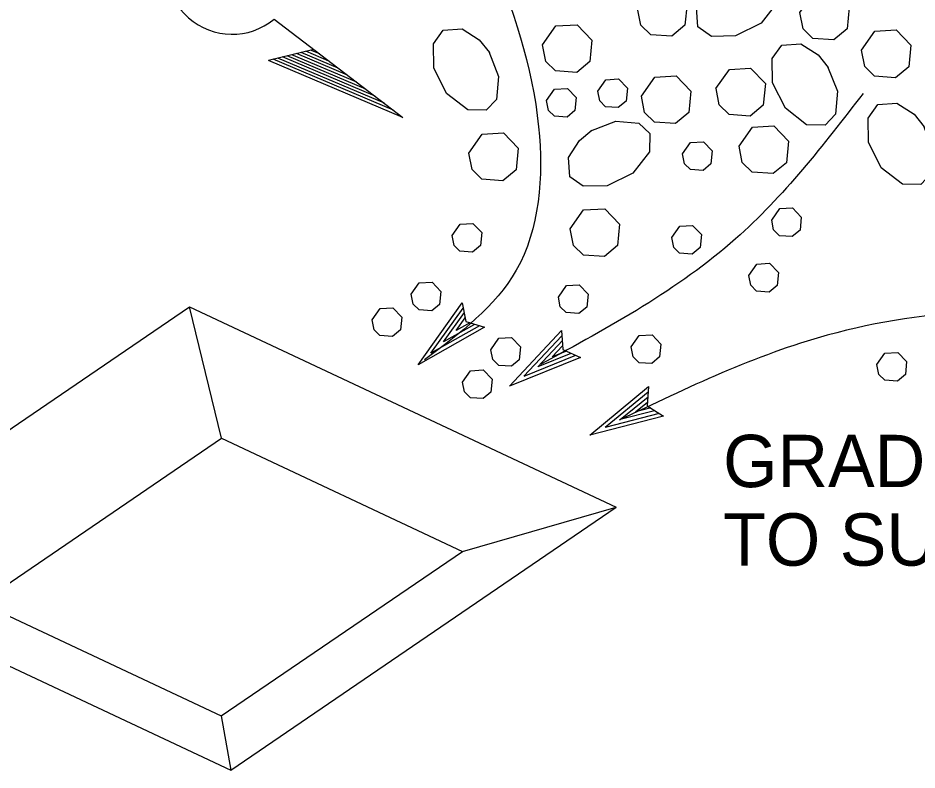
# Model space of a CAD drawing. Extents: x -894 to 866, y -476 to 714.
# Drawn here: x -18.8 to 101.4, y -56.1 to 44.5 of the extents above; entities that cross this region are included whole.
import ezdxf

# ---------------------------------------------------------------- set-up
doc = ezdxf.new("R2010")
doc.units = 0
for name, color, linetype in [('22 Misc Cnst Det', 7, 'Continuous'), ('56 Stage 3 Anno', 7, 'Continuous'), ('57 Undefined', 7, 'Continuous'), ('60 Nongeo Data', 7, 'Continuous')]:
    doc.layers.add(name, color=color, linetype=linetype)

msp = doc.modelspace()

# ---------------------------------------------------------------- linework, layer by layer
at = {"layer": '22 Misc Cnst Det'}
for p, q in [((15.43, 44.29), (32.64, 31.17)), ((20.72, 40.26), (14.69, 38.79)), ((25.23, 36.82), (18.44, 39.7)), ((23.99, 37.76), (19.06, 39.85)), ((22.76, 38.7), (19.69, 40.01)), ((21.52, 39.65), (20.31, 40.16)), ((32.64, 31.17), (14.69, 38.79)), ((31.41, 32.11), (15.32, 38.94)), ((30.17, 33.05), (15.94, 39.09)), ((28.94, 33.99), (16.56, 39.25)), ((27.7, 34.93), (17.19, 39.4)), ((26.47, 35.88), (17.81, 39.55))]:
    msp.add_line(p, q, dxfattribs=at)
at = {"layer": '56 Stage 3 Anno'}
msp.add_arc((9.81, 51.11), 8.83, 67.1261, 309.4327, dxfattribs=at)
at = {"layer": '60 Nongeo Data'}
for p, q in [((34.7, -1.93), (40.6, 6.38)), ((40.6, 6.38), (40.6, 6.38)), ((40.6, 6.38), (41.09, 3.85)), ((-47.44, -29.33), (4.13, 5.83)), ((4.13, 5.83), (61.19, -20.97)), ((8.4, -11.75), (4.13, 5.83)), ((36.4, -0.38), (40.71, 5.67)), ((38.1, 1.14), (40.88, 5.05)), ((39.8, 2.67), (40.99, 4.35)), ((41.62, 3.7), (39.8, 2.67)), ((41.09, 3.85), (43.57, 3.09)), ((43.57, 3.09), (34.7, -1.93)), ((42.91, 3.29), (36.39, -0.39)), ((42.22, 3.47), (38.1, 1.14)), ((43.57, 3.09), (43.57, 3.09)), ((46.93, -4.77), (53.88, 2.68)), ((53.88, 2.68), (53.88, 2.68)), ((53.88, 2.68), (54.04, 0.11)), ((48.83, -3.46), (53.9, 1.97)), ((50.71, -2.18), (53.98, 1.33)), ((52.6, -0.88), (54, 0.62)), ((54.04, 0.11), (56.39, -0.97)), ((56.39, -0.97), (46.93, -4.77)), ((55.76, -0.69), (48.82, -3.47)), ((55.1, -0.42), (50.71, -2.18)), ((54.54, -0.11), (52.6, -0.88)), ((56.39, -0.97), (56.39, -0.97)), ((34.7, -1.93), (34.7, -1.93)), ((46.93, -4.77), (46.93, -4.77)), ((57.65, -11.33), (65.51, -4.84)), ((59.7, -10.27), (65.44, -5.55)), ((65.51, -4.84), (65.33, -7.41)), ((65.51, -4.84), (65.51, -4.84)), ((61.73, -9.25), (65.44, -6.2)), ((63.78, -8.21), (65.36, -6.91)), ((66.32, -8.07), (61.73, -9.25)), ((65.8, -7.69), (63.78, -8.21)), ((65.33, -7.41), (67.52, -8.79)), ((67.52, -8.79), (57.65, -11.33)), ((66.94, -8.43), (59.69, -10.29)), ((67.52, -8.79), (67.52, -8.79)), ((-23.88, -33.75), (8.4, -11.75)), ((8.4, -11.75), (40.64, -26.89)), ((57.65, -11.33), (57.65, -11.33)), ((9.62, -56.12), (61.19, -20.97)), ((40.64, -26.89), (61.19, -20.97)), ((8.36, -48.89), (40.64, -26.89)), ((-47.44, -29.33), (9.62, -56.12)), ((-23.88, -33.75), (8.36, -48.89)), ((8.36, -48.89), (9.62, -56.12))]:
    msp.add_line(p, q, dxfattribs=at)
for points in [[(74.96, 49.4), (78.29, 50.72), (81.36, 50.46), (82.82, 49.07), (82.77, 46.59), (80.56, 43.76), (77.14, 42.05), (73.92, 42), (72.11, 43.28), (71.94, 45.85), (73.41, 48.14), (75.1, 49.49)], [(64.05, 45.71), (65.83, 48.25), (68.68, 48.41), (70.66, 46.36), (70.37, 43.48), (68.61, 42.02), (65.8, 42.22), (64.48, 43.51), (64.05, 45.71)], [(85.74, 45.21), (87.53, 47.75), (90.37, 47.91), (92.35, 45.86), (92.07, 42.99), (90.31, 41.52), (87.5, 41.73), (86.17, 43.01), (85.74, 45.21)], [(51.33, 40.86), (53.11, 43.4), (55.96, 43.56), (57.94, 41.51), (57.65, 38.63), (55.9, 37.17), (53.08, 37.38), (51.76, 38.66), (51.33, 40.86)], [(44.13, 39.97), (45.46, 36.64), (45.19, 33.57), (43.81, 32.12), (41.32, 32.16), (38.49, 34.37), (36.79, 37.79), (36.73, 41.01), (38.02, 42.82), (40.58, 42.99), (42.87, 41.52), (44.22, 39.84)], [(94, 40.16), (95.78, 42.7), (98.63, 42.86), (100.61, 40.81), (100.32, 37.94), (98.56, 36.47), (95.75, 36.68), (94.43, 37.96), (94, 40.16)], [(89.45, 37.99), (90.78, 34.65), (90.51, 31.59), (89.13, 30.13), (86.64, 30.18), (83.82, 32.39), (82.11, 35.8), (82.05, 39.02), (83.34, 40.84), (85.9, 41.01), (88.2, 39.54), (89.54, 37.85)], [(74.53, 35.03), (76.32, 37.57), (79.16, 37.73), (81.14, 35.68), (80.86, 32.8), (79.1, 31.34), (76.29, 31.54), (74.96, 32.83), (74.54, 35.03)], [(58.72, 34.68), (59.79, 36.2), (61.5, 36.3), (62.69, 35.07), (62.51, 33.34), (61.46, 32.47), (59.77, 32.59), (58.98, 33.36), (58.72, 34.68)], [(64.56, 34.02), (66.35, 36.56), (69.2, 36.72), (71.17, 34.67), (70.89, 31.8), (69.13, 30.33), (66.32, 30.54), (64.99, 31.82), (64.57, 34.02)], [(51.88, 33.43), (52.95, 34.95), (54.66, 35.05), (55.84, 33.81), (55.67, 32.09), (54.62, 31.21), (52.93, 31.33), (52.14, 32.1), (51.88, 33.43)], [(102.27, 30.04), (103.6, 26.7), (103.33, 23.64), (101.95, 22.18), (99.46, 22.23), (96.64, 24.44), (94.93, 27.86), (94.87, 31.08), (96.16, 32.89), (98.72, 33.06), (101.02, 31.59), (102.36, 29.9)], [(57.81, 29.35), (61.14, 30.67), (64.21, 30.41), (65.66, 29.02), (65.62, 26.54), (63.41, 23.71), (59.99, 22), (56.77, 21.95), (54.96, 23.23), (54.79, 25.8), (56.26, 28.09), (57.94, 29.44)], [(41.48, 26.38), (43.26, 28.92), (46.11, 29.08), (48.09, 27.03), (47.8, 24.16), (46.04, 22.69), (43.23, 22.9), (41.91, 24.18), (41.48, 26.38)], [(77.62, 27.33), (79.4, 29.87), (82.25, 30.03), (84.23, 27.98), (83.94, 25.1), (82.18, 23.64), (79.37, 23.84), (78.05, 25.13), (77.62, 27.33)], [(70.06, 26.29), (71.13, 27.81), (72.84, 27.9), (74.03, 26.67), (73.86, 24.95), (72.8, 24.07), (71.11, 24.19), (70.32, 24.96), (70.06, 26.29)], [(55.03, 16.25), (56.82, 18.78), (59.66, 18.95), (61.64, 16.89), (61.36, 14.02), (59.6, 12.56), (56.79, 12.76), (55.46, 14.04), (55.03, 16.25)], [(81.98, 17.43), (83.05, 18.96), (84.76, 19.05), (85.94, 17.82), (85.77, 16.1), (84.72, 15.22), (83.03, 15.34), (82.24, 16.11), (81.98, 17.43)], [(39.24, 15.36), (40.31, 16.89), (42.02, 16.98), (43.2, 15.75), (43.03, 14.03), (41.98, 13.15), (40.29, 13.27), (39.5, 14.04), (39.24, 15.36)], [(68.62, 15.09), (69.69, 16.61), (71.4, 16.71), (72.58, 15.48), (72.41, 13.75), (71.36, 12.87), (69.67, 12.99), (68.88, 13.76), (68.62, 15.09)], [(78.91, 10.03), (79.98, 11.55), (81.69, 11.65), (82.87, 10.42), (82.7, 8.69), (81.65, 7.81), (79.96, 7.94), (79.17, 8.71), (78.91, 10.03)], [(33.77, 7.5), (34.84, 9.02), (36.55, 9.12), (37.73, 7.89), (37.56, 6.16), (36.51, 5.29), (34.82, 5.41), (34.03, 6.18), (33.77, 7.5)], [(53.45, 7.14), (54.52, 8.66), (56.23, 8.76), (57.42, 7.53), (57.24, 5.8), (56.19, 4.92), (54.5, 5.05), (53.71, 5.82), (53.45, 7.14)], [(28.53, 4.07), (29.6, 5.59), (31.31, 5.69), (32.5, 4.46), (32.33, 2.73), (31.27, 1.85), (29.58, 1.98), (28.79, 2.75), (28.53, 4.07)], [(44.42, 0.09), (45.49, 1.62), (47.2, 1.71), (48.39, 0.48), (48.22, -1.24), (47.16, -2.12), (45.47, -2), (44.68, -1.23), (44.42, 0.09)], [(63.2, 0.46), (64.27, 1.98), (65.98, 2.08), (67.17, 0.84), (66.99, -0.88), (65.94, -1.76), (64.25, -1.64), (63.46, -0.87), (63.2, 0.46)], [(96.06, -1.89), (97.13, -0.37), (98.84, -0.27), (100.03, -1.5), (99.86, -3.23), (98.8, -4.11), (97.11, -3.98), (96.32, -3.22), (96.06, -1.89)], [(40.63, -4.24), (41.7, -2.72), (43.41, -2.62), (44.6, -3.85), (44.42, -5.58), (43.37, -6.45), (41.68, -6.33), (40.89, -5.56), (40.63, -4.24)]]:
    msp.add_lwpolyline(points, dxfattribs=at)
for points in [[(44.52, 53.23), (50.81, 29.88), (47.81, 10.71), (35.54, -1.27)], [(94.21, 34.37), (77.15, 14.91), (51.11, -1.86)], [(169.64, -1.86), (131.62, 4.72), (89.42, 2.03), (61.58, -9.35)]]:
    msp.add_spline(points, degree=3, dxfattribs=at)

# ---------------------------------------------------------------- texts
at = {"layer": '57 Undefined'}
for s, p in [('GRADE TO DRAIN', (75.48, -18.29)), ('TO SUMP', (75.48, -28.79))]:
    msp.add_text(s, height=7, dxfattribs=at).set_placement(p)

doc.saveas('drawing.dxf')
